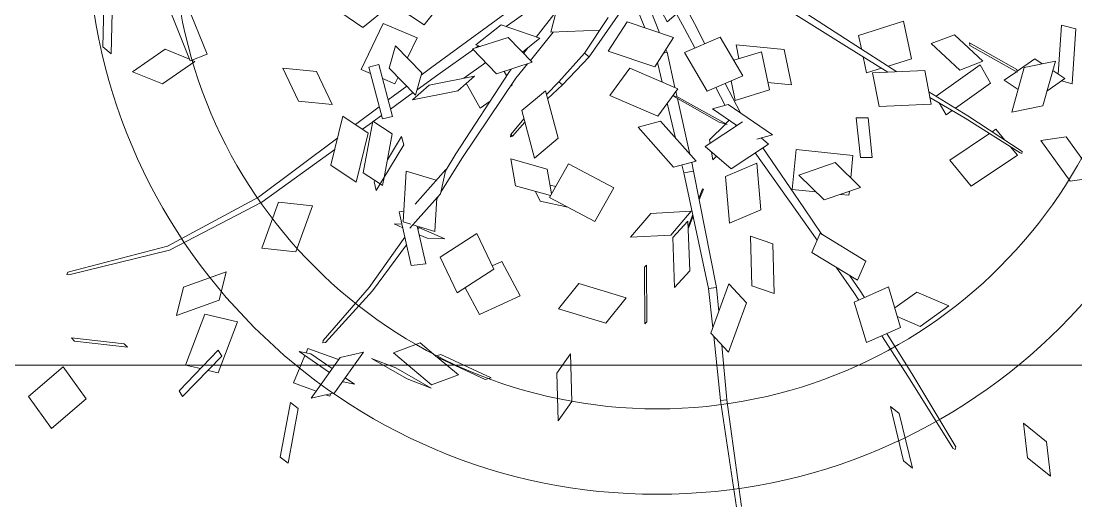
# Model space of a CAD drawing. Header units: centimetres. Extents: x 5488 to 20269, y -31398 to -19684.
# Drawn here: x 17074.12 to 17112.49, y -24026.09 to -24008.63 of the extents above; entities that cross this region are included whole.
import ezdxf

# ---------------------------------------------------------------- set-up
doc = ezdxf.new("R2010")
doc.units = ezdxf.units.CM
for name, color, linetype, lineweight in [('xxx_Auto_FURNISHED-01', 252, 'Continuous', 0), ('xxx_Auto_Merdiven_Merdiven', 163, 'Continuous', 15), ('xxx_Auto_Tefris_Tefris', 32, 'Continuous', 15)]:
    doc.layers.add(name, color=color, linetype=linetype, lineweight=lineweight)
doc.layers.add('xxx_Auto_LANDSCAPE', color=7, linetype='Continuous', lineweight=0, true_color=0x496639)

# ---------------------------------------------------------------- blocks, each defined once
blk = doc.blocks.new('agac0001')
at = {"layer": 'xxx_Auto_LANDSCAPE', "linetype": 'Continuous'}
for points in [[(-15.528, 35.333), (-20.307, 34.089)], [(-14.971, 34.137), (-15.528, 35.333)], [(-28.954, 34.589), (-28.842, 32.309)], [(-24.89, 32.683), (-28.954, 34.589)], [(-20.307, 34.089), (-19.89, 33.193)], [(-19.244, 33.024), (-14.971, 34.137)], [(-19.737, 33.526), (-20.538, 31.763)], [(-18.832, 32.602), (-19.737, 33.526)], [(-28.842, 32.309), (-24.778, 30.4)], [(-24.778, 30.4), (-24.89, 32.683)], [(-18.033, 32.995), (-21.763, 31.16)], [(-18.079, 30.152), (-18.033, 32.995)], [(-21.763, 31.16), (-21.808, 28.317)], [(-18.303, 29.458), (-17.497, 31.239)], [(-17.497, 31.239), (-18.052, 31.803)], [(-21.808, 28.317), (-18.079, 30.152)], [(-18.887, 28.169), (-18.336, 29.387)], [(-18.393, 29.453), (-18.157, 29.463)], [(-15.257, 25.728), (-18.393, 29.453)], [(-18.157, 29.463), (-15.021, 25.738)], [(-25.634, 28.529), (-25.436, 28.576)], [(-25.536, 28.386), (-25.634, 28.529)], [(-25.536, 28.386), (-21.57, 24.105)], [(-25.436, 28.576), (-21.401, 24.394)], [(-19.933, 29.239), (-18.887, 28.169)], [(-27.652, 23.536), (-25.688, 28.1)], [(-25.688, 28.1), (-24.83, 27.623)], [(-24.154, 27.247), (-23.055, 26.636)], [(-23.055, 26.636), (-23.212, 26.269)], [(-20.531, 23.431), (-18.903, 26.937)], [(-18.903, 26.937), (-17.118, 26.308)], [(-17.247, 24.43), (-16.856, 26.608)], [(-16.856, 26.608), (-14.068, 24.539)], [(-54.498, 25.709), (-51.402, 25.933)], [(-52.488, 23.998), (-54.498, 25.709)], [(-51.402, 25.933), (-49.393, 24.222)], [(-23.327, 26.002), (-25.019, 22.072)], [(-17.118, 26.308), (-19.161, 21.913)], [(-15.021, 25.738), (-15.257, 25.728)], [(-49.393, 24.222), (-52.488, 23.998)], [(-21.57, 24.105), (-19.173, 21.36)], [(-21.401, 24.394), (-18.658, 21.355)], [(-14.458, 22.361), (-17.247, 24.43)], [(-14.068, 24.539), (-14.458, 22.361)], [(-25.019, 22.072), (-27.652, 23.536)], [(-20.97, 22.49), (-20.688, 23.095)], [(-19.802, 22.08), (-20.97, 22.49)], [(-19.795, 21.365), (-16.72, 21.338)], [(-19.134, 16.741), (-19.795, 21.365)], [(-16.72, 21.338), (-16.062, 16.717)], [(-15.726, 18.188), (-15.467, 20.361)], [(-15.467, 20.361), (-12.035, 20.295)], [(-12.035, 20.295), (-12.537, 16.105)], [(-39.161, 16.717), (-37.838, 19.594)], [(-37.838, 19.594), (-36.082, 16.998)], [(-16.367, 18.865), (-13.026, 15.34)], [(-16.255, 18.083), (-13.305, 14.863)], [(-50.556, 17.771), (-50.339, 17.885)], [(-50.401, 17.606), (-50.556, 17.771)], [(-50.401, 17.606), (-43.442, 14.863)], [(-50.339, 17.885), (-43.332, 15.278)], [(-36.082, 16.998), (-37.097, 14.792)], [(-15.969, 16.171), (-15.8, 17.585)], [(-37.915, 14.877), (-39.161, 16.717)], [(-16.062, 16.717), (-19.134, 16.741)], [(-14.48, 16.143), (-15.969, 16.171)], [(-12.537, 16.105), (-13.774, 16.129)], [(-43.332, 15.278), (-39.228, 13.671)], [(-19.949, 15.588), (-23.498, 15.299)], [(-23.498, 15.299), (-23.305, 14.25)], [(-19.756, 14.536), (-19.949, 15.588)], [(-13.026, 15.34), (-8.6, 10.659)], [(-43.442, 14.863), (-39.342, 13.188)], [(-38.918, 14.982), (-39.69, 11.722)], [(-35.152, 14.589), (-38.918, 14.982)], [(-35.925, 11.329), (-35.152, 14.589)], [(-23.305, 14.25), (-19.756, 14.536)], [(-13.305, 14.863), (-8.917, 10.085)], [(-51.497, 13.714), (-50.725, 13.049)], [(-46.485, 13.445), (-51.497, 13.714)], [(-45.71, 12.78), (-46.485, 13.445)], [(-26.449, 10.368), (-25.955, 13.774)], [(-25.955, 13.774), (-23.346, 11.943)], [(-24.94, 13.064), (-23, 13.633)], [(-23, 13.633), (-21.553, 8.724)], [(-50.725, 13.049), (-45.71, 12.78)], [(-35.696, 12.289), (-34.926, 11.989)], [(-34.066, 11.967), (-32.528, 13.016)], [(-32.528, 13.016), (-29.318, 9.455)], [(-26.444, 12.62), (-26.108, 12.718)], [(-26.229, 11.889), (-26.444, 12.62)], [(-39.69, 11.722), (-35.925, 11.329)], [(-35.825, 11.75), (-35.076, 11.445)], [(-35.076, 11.445), (-32.562, 10.297)], [(-34.926, 11.989), (-33.539, 11.381)], [(-30.855, 8.407), (-34.066, 11.967)], [(-23.346, 11.943), (-23.839, 8.535)], [(-29.318, 9.455), (-30.855, 8.407)], [(-29.437, 9.586), (-26.816, 8.44)], [(-23.839, 8.535), (-26.449, 10.368)], [(-24.997, 7.711), (-25.607, 9.775)], [(-29.878, 9.074), (-27.018, 7.77)], [(-21.553, 8.724), (-24.997, 7.711)], [(-15.781, 9.374), (-12.561, 9.324)], [(-15.183, 7.344), (-15.781, 9.374)], [(-12.561, 9.324), (-11.336, 5.175)], [(-27.018, 7.77), (-21.177, 5.075)], [(-26.816, 8.44), (-20.858, 5.823)], [(-19.99, 5.428), (-19.868, 6.896)], [(-19.868, 6.896), (-16.47, 3.5)], [(-15.867, 7.356), (-16.227, 4.16)], [(-12.371, 7.303), (-15.867, 7.356)], [(-12.664, 4.71), (-12.371, 7.303)], [(-22.185, 2.701), (-20.622, 6.376)], [(-20.622, 6.376), (-19.957, 5.84)], [(-33.849, 4.422), (-29.452, 5.111)], [(-29.452, 5.111), (-28.408, 3.273)], [(-26.279, 4.615), (-22.104, 5.051)], [(-22.104, 5.051), (-22.767, 2.079)], [(-14.191, 5.263), (-14.93, 1.855)], [(-10.421, 3.902), (-14.191, 5.263)], [(-11.336, 5.175), (-12.609, 5.194)], [(-32.805, 2.584), (-33.849, 4.422)], [(-26.942, 1.645), (-26.279, 4.615)], [(-18.234, 4.45), (-19.795, 0.775)], [(-18.493, 3.838), (-18.36, 3.797)], [(-16.594, 2.031), (-18.465, 3.905)], [(-17.402, 4.429), (-14.556, 3.585)], [(-16.227, 4.16), (-14.437, 4.133)], [(-11.16, 0.494), (-10.421, 3.902)], [(-28.408, 3.273), (-32.805, 2.584)], [(-19.275, 1.266), (-18.138, 2.923)], [(-17.857, 2.408), (-18.219, 3.068)], [(-18.219, 3.068), (-15.016, -0.762)], [(-18.119, 2.949), (-17.871, 3.311)], [(-16.47, 3.5), (-16.594, 2.031)], [(-16.494, 3.216), (-14.754, 2.675)], [(-22.767, 2.079), (-26.942, 1.645)], [(-19.795, 0.775), (-22.185, 2.701)], [(-14.799, -1.25), (-17.857, 2.408)], [(-10.736, 2.453), (-8.791, 1.874)], [(-34.213, 1.826), (-38.263, -0.576)], [(-32.245, 0.601), (-34.213, 1.826)], [(-20.819, 1.602), (-21.077, 1.228)], [(-21.077, 1.228), (-20.376, 1.243)], [(-19.59, 1.259), (-19.275, 1.266)], [(-14.93, 1.855), (-11.16, 0.494)], [(-10.943, 1.488), (-9.041, 0.895)], [(-8.791, 1.874), (-2.459, -0.147)], [(-8.188, -0.507), (-7.132, 1.321)], [(-36.294, -1.799), (-32.245, 0.601)], [(-9.041, 0.895), (-7.647, 0.43)], [(-38.263, -0.576), (-36.294, -1.799)], [(-34.538, -0.757), (-32.364, -0.557)], [(-32.364, -0.557), (-32.323, -1.26)], [(-32.364, -0.557), (-21.749, -0.643)], [(-23.51, -0.083), (-24.385, -0.621)], [(-24.242, -0.624), (-23.47, -0.147)], [(-23.47, -0.147), (-23.51, -0.083)], [(-21.749, -0.643), (-21.754, -1.536)], [(-21.749, -0.643), (-20.955, -0.671)], [(-21.074, -2.34), (-20.924, -0.271)], [(-20.924, -0.271), (-16.825, -2.728)], [(-20.214, -0.697), (-15.111, -0.876)], [(-16.336, -2.89), (-14.263, -0.678)], [(-15.016, -0.762), (-14.766, -1.217)], [(-14.949, -0.881), (-14.468, -0.898)], [(-14.263, -0.678), (-11.653, -4.566)], [(-14.106, -0.912), (-10.852, -1.026)], [(-9.68, -0.207), (-11.954, -2.347)], [(-7.521, -4.034), (-9.68, -0.207)], [(-3.519, -1.987), (-8.188, -0.507)], [(-52.062, -1.98), (-42.443, -1.486)], [(-42.443, -1.486), (-37.526, -1.034)], [(-42.443, -1.486), (-42.386, -2.051)], [(-42.386, -2.051), (-36.618, -1.598)], [(-35.853, -1.539), (-32.323, -1.26)], [(-32.323, -1.26), (-21.754, -1.536)], [(-27.014, -3.703), (-25.255, -1.536)], [(-25.705, -1.434), (-26.754, -2.077)], [(-26.563, -2.049), (-25.567, -1.436)], [(-25.255, -1.536), (-24.788, -5.116)], [(-21.754, -1.536), (-21.02, -1.572)], [(-18.558, -1.689), (-15.355, -1.844)], [(-10.852, -1.026), (-10.881, -1.336)], [(-10.852, -1.026), (-10.602, -1.074)], [(-9.022, -1.374), (-3.965, -2.337)], [(-52.026, -2.409), (-42.386, -2.051)], [(-31.682, -4.234), (-30.481, -2.628)], [(-30.481, -2.628), (-26.063, -1.975)], [(-26.063, -1.975), (-27.264, -3.581)], [(-16.975, -4.794), (-21.074, -2.34)], [(-16.825, -2.728), (-16.975, -4.794)], [(-13.419, -1.937), (-11.61, -2.023)], [(-11.954, -2.347), (-9.794, -6.174)], [(-8.341, -2.58), (-5.063, -3.243)], [(-27.264, -3.581), (-31.682, -4.234)], [(-26.546, -7.282), (-27.014, -3.703)], [(-13.727, -6.78), (-16.336, -2.89)], [(-11.653, -4.566), (-13.727, -6.78)], [(-9.995, -7.943), (-6.536, -4.458)], [(-9.794, -6.174), (-7.521, -4.034)], [(-24.788, -5.116), (-26.546, -7.282)], [(-9.585, -8.314), (-6.837, -5.643)], [(-29.414, -6.565), (-34.385, -7.468)], [(-34.244, -7.237), (-29.273, -6.336)], [(-29.273, -6.336), (-29.414, -6.565)], [(-7.189, -10.927), (-7.797, -6.575)], [(-34.385, -7.468), (-34.244, -7.237)], [(-21.916, -7.945), (-24.552, -10.169)], [(-19.058, -11.529), (-21.916, -7.945)], [(-12.013, -10.762), (-9.995, -7.943)], [(-11.691, -11.039), (-9.585, -8.314)], [(-9.995, -7.943), (-9.585, -8.314)], [(-31.804, -8.66), (-33.68, -10.872)], [(-29.766, -12.607), (-31.804, -8.66)], [(-24.552, -10.169), (-21.694, -13.755)], [(-7.371, -12.28), (-5.459, -10.111)], [(-4.794, -9.799), (-7.189, -10.927)], [(-33.68, -10.872), (-31.642, -14.816)], [(-13, -12.304), (-12.013, -10.762)], [(-12.585, -12.335), (-11.691, -11.039)], [(-12.013, -10.762), (-11.691, -11.039)], [(-9.318, -13.186), (-7.22, -10.722)], [(-21.694, -13.755), (-19.058, -11.529)], [(-17.983, -14.444), (-16.625, -12.037)], [(-16.625, -12.037), (-12.237, -12.361)], [(-7.535, -11.997), (-8.46, -13.751)], [(-5.709, -15.164), (-7.535, -11.997)], [(-31.642, -14.816), (-29.766, -12.607)], [(-21.889, -14.637), (-22.848, -12.306)], [(-20.834, -13.031), (-20.638, -13.51)], [(-12.237, -12.361), (-13.598, -14.768)], [(-9.947, -16.377), (-9.523, -13.052)], [(-9.523, -13.052), (-6.932, -14.754)], [(-8.591, -13.665), (-8.155, -13.169)], [(-8.295, -21.952), (-3.97, -12.917)], [(-5.943, -14.761), (-4.892, -12.469)], [(-20.123, -16.561), (-21.553, -13.639)], [(-21.418, -13.522), (-19.163, -13.486)], [(-19.163, -13.486), (-17.678, -16.522)], [(-10.655, -14.759), (-9.577, -13.493)], [(-40.022, -15.152), (-35.801, -14.501)], [(-35.801, -14.501), (-37.295, -16.029)], [(-20.936, -14.902), (-21.889, -14.637)], [(-13.598, -14.768), (-17.983, -14.444)], [(-16.825, -20.839), (-10.655, -14.759)], [(-15.693, -15.998), (-14.682, -14.687)], [(-15.533, -16.139), (-14.358, -14.711)], [(-10.023, -15.29), (-9.773, -15.007)], [(-6.932, -14.754), (-7.359, -18.079)], [(-41.513, -16.677), (-40.022, -15.152)], [(-37.295, -16.029), (-41.513, -16.677)], [(-16.31, -21.284), (-10.023, -15.29)], [(-15.726, -16.201), (-15.693, -15.998)], [(-15.693, -15.998), (-15.533, -16.139)], [(-11.208, -15.202), (-11.293, -15.388)], [(-11.131, -15.228), (-11.208, -15.202)], [(-9.856, -15.664), (-10.266, -15.524)], [(-7.063, -17.728), (-5.709, -15.164)], [(-17.678, -16.522), (-20.123, -16.561)], [(-15.726, -16.201), (-15.619, -16.065)], [(-15.533, -16.139), (-15.726, -16.201)], [(-7.359, -18.079), (-9.947, -16.377)], [(-12.235, -17.4), (-12.695, -18.381)], [(-9.787, -19.32), (-8.772, -17.149)], [(-7.318, -17.764), (-7.197, -17.5)], [(-7.268, -17.376), (-7.063, -17.728)], [(-29.885, -17.976), (-30.846, -21.866)], [(-26.556, -19.02), (-29.885, -17.976)], [(-12.695, -18.381), (-10.276, -19.208)], [(-9.775, -18.367), (-10.791, -20.078)], [(-9.825, -22.497), (-9.775, -18.367)], [(-9.06, -21.573), (-7.437, -18.026)], [(-26.778, -19.921), (-26.556, -19.02)], [(-2.256, -19.44), (-4.453, -21.944)], [(-27.09, -19.838), (-28.575, -23.455)], [(-23.665, -20.758), (-27.09, -19.838)], [(-25.15, -24.375), (-23.665, -20.758)], [(-10.791, -20.078), (-10.841, -24.209)], [(-19.442, -23.224), (-16.825, -20.839)], [(-17.695, -22.502), (-16.31, -21.284)], [(-10.037, -23.634), (-9.06, -21.573)], [(-36.654, -22.414), (-36.611, -21.882)], [(-33.787, -26.444), (-36.654, -22.414)], [(-36.611, -21.882), (-33.744, -25.913)], [(-30.846, -21.866), (-28.255, -22.676)], [(-17.542, -22.438), (-20.061, -25.703)], [(-19.573, -23.279), (-17.542, -22.438)], [(-10.841, -24.209), (-9.825, -22.497)], [(-8.829, -23.031), (-8.295, -21.952)], [(-4.453, -21.944), (-1.129, -25.343)], [(-28.575, -23.455), (-25.15, -24.375)], [(-22.094, -26.544), (-19.573, -23.279)], [(-19.954, -23.694), (-19.745, -23.503)], [(-17.02, -25.927), (-18.315, -23.439)], [(-8.619, -22.929), (-10.485, -23.856)], [(-5.829, -24.8), (-8.619, -22.929)], [(-5.471, -22.788), (-7.073, -23.965)], [(-3.66, -25.531), (-5.471, -22.788)], [(-23.272, -25.2), (-23.625, -23.641)], [(-23.625, -23.641), (-22.206, -25.746)], [(-19.878, -23.675), (-22.814, -24.416)], [(-22.814, -24.416), (-21.863, -26.244)], [(-11.298, -26.289), (-10.226, -24.03)], [(-10.485, -23.856), (-7.695, -25.729)], [(-10.464, -26.349), (-9.546, -24.487)], [(-36.244, -27.231), (-35.813, -24.709)], [(-35.813, -24.709), (-33.896, -26.287)], [(-22.836, -25.846), (-23.272, -25.2)], [(-8.624, -25.105), (-9.141, -25.486)], [(-9.141, -25.486), (-8.481, -26.489)], [(-7.695, -25.729), (-5.829, -24.8)], [(-3.669, -27.397), (-2.213, -24.721)], [(-33.744, -25.913), (-33.787, -26.444)], [(-33.782, -26.382), (-32.374, -27.543)], [(-25.5, -25.751), (-25.419, -27.049)], [(-22.054, -25.874), (-25.5, -25.751)], [(-22.335, -25.865), (-22.149, -25.693)], [(-21.775, -26.413), (-21.446, -27.045)], [(-21.446, -27.045), (-17.02, -25.927)], [(-18.222, -28.882), (-14.671, -25.717)], [(-13.886, -25.777), (-15.71, -27.402)], [(-14.671, -25.717), (-13.886, -25.777)], [(-11.975, -26.239), (-12.032, -27.166)], [(-7.187, -26.582), (-11.975, -26.239)], [(-7.332, -28.229), (-3.66, -25.531)], [(-36.535, -27.316), (-35.319, -29.29)], [(-34.159, -30.102), (-36.535, -27.316)], [(-32.805, -30.064), (-36.244, -27.231)], [(-26.994, -30.87), (-23.505, -27.119)], [(-26.663, -31.125), (-22.821, -27.142)], [(-25.419, -27.049), (-20.49, -27.228)], [(-21.468, -27.874), (-21.94, -27.176)], [(-21.625, -27.188), (-21.468, -27.874)], [(-20.49, -27.228), (-20.517, -26.811)], [(-13.515, -26.556), (-17.211, -27.981)], [(-12.077, -28.058), (-13.515, -26.556)], [(-12.118, -28.017), (-11.725, -27.188)], [(-12.085, -29.638), (-10.905, -27.245)], [(-12.032, -27.166), (-7.244, -27.507)], [(-7.244, -27.507), (-7.187, -26.582)], [(-32.374, -27.543), (-32.805, -30.064)], [(-17.211, -27.981), (-17.893, -28.246)], [(-17.893, -28.246), (-17.716, -28.432)], [(-16.456, -29.747), (-12.077, -28.058)], [(-12.623, -29.085), (-12.149, -28.084)], [(-7.838, -27.464), (-7.332, -28.229)], [(-0.931, -30.117), (-3.669, -27.397)], [(-17.435, -28.942), (-18.222, -28.882)], [(-17.716, -28.432), (-16.456, -29.747)], [(-17.323, -28.839), (-17.435, -28.942)], [(-17.166, -30.522), (-13.05, -28.649)], [(-13.05, -28.649), (-11.15, -30.593)], [(-35.319, -29.29), (-32.946, -32.078)], [(-32.946, -32.078), (-34.159, -30.102)], [(-30.77, -35.853), (-26.994, -30.87)], [(-30.55, -36.023), (-26.663, -31.125)], [(-15.269, -32.467), (-17.166, -30.522)], [(-11.15, -30.593), (-15.269, -32.467)], [(-17.368, -39.142), (-13.936, -31.859)], [(-16.863, -39.366), (-12.959, -31.416)], [(-9.949, -31.339), (-6.787, -32.178)], [(-9.079, -34.247), (-9.949, -31.339)], [(-35.341, -35.896), (-32.242, -32.674)], [(-32.242, -32.674), (-32.331, -34.819)], [(-6.787, -32.178), (-5.917, -35.083)], [(-34.194, -34.702), (-34.924, -33.985)], [(-34.924, -33.985), (-34.528, -34.967)], [(-32.331, -34.819), (-35.429, -38.041)], [(-18.52, -34.762), (-22.304, -36.976)], [(-17.645, -37.688), (-18.52, -34.762)], [(-5.917, -35.083), (-9.079, -34.247)], [(-34.528, -34.967), (-34.488, -35.007)], [(-31.516, -37.336), (-33.179, -35.701)], [(-32.493, -34.988), (-30.998, -37.512)], [(-30.767, -36.099), (-30.77, -35.853)], [(-35.555, -36.373), (-35.355, -36.242)], [(-35.372, -36.68), (-35.555, -36.373)], [(-35.429, -38.041), (-35.341, -35.896)], [(-33.472, -36.006), (-31.12, -38.318)], [(-30.55, -36.023), (-30.767, -36.099)], [(-33.792, -39.35), (-34.895, -37.486)], [(-31.12, -38.318), (-31.516, -37.336)], [(-30.998, -37.512), (-31.351, -37.746)], [(-22.304, -36.976), (-21.43, -39.902)], [(-21.43, -39.902), (-17.645, -37.688)], [(-31.563, -37.884), (-33.792, -39.35)], [(-36.13, -39.35), (-40.763, -41.135)], [(-35.472, -39.945), (-36.13, -39.35)], [(-20.083, -48.07), (-17.368, -39.142)], [(-19.687, -48.18), (-16.863, -39.366)], [(-40.105, -41.73), (-35.472, -39.945)], [(-40.763, -41.135), (-40.105, -41.73)], [(-3.753, -43.118), (-3.455, -41.526)], [(-3.455, -41.526), (1.288, -42.472)], [(-31.666, -45.794), (-27.495, -43.258)], [(-27.495, -43.258), (-26.289, -46.008)], [(-5.328, -45.949), (-3.886, -42.717)], [(-3.886, -42.717), (-3.724, -42.967)], [(0.99, -44.064), (-3.753, -43.118)], [(-3.61, -43.146), (-2.325, -45.139)], [(-22.907, -43.442), (-25.302, -44.531)], [(-23.555, -47.446), (-22.907, -43.442)], [(-33.181, -49.326), (-30.264, -45.21)], [(-30.264, -45.21), (-29.69, -45.429)], [(-25.302, -44.531), (-25.951, -48.535)], [(-2.325, -45.139), (-3.767, -48.368)], [(-29.69, -45.429), (-32.607, -49.543)], [(-31.289, -46.654), (-31.666, -45.794)], [(-26.289, -46.008), (-30.46, -48.544)], [(-3.767, -48.368), (-5.328, -45.949)], [(-30.46, -48.544), (-31.01, -47.291)], [(-25.951, -48.535), (-23.555, -47.446)], [(-20.593, -57.331), (-20.083, -48.07)], [(-20.324, -57.384), (-19.687, -48.18)], [(3.037, -48.926), (-1.829, -49.96)], [(-32.607, -49.543), (-33.181, -49.326)], [(-1.829, -49.96), (-1.069, -50.587)], [(-1.069, -50.587), (3.795, -49.552)], [(-27.564, -53.587), (-27.914, -53.368)], [(-27.914, -53.368), (-26.511, -57.925)], [(-26.163, -58.142), (-27.564, -53.587)], [(-20.521, -57.486), (-20.593, -57.331)], [(-20.324, -57.384), (-20.521, -57.486)], [(-31.771, -57.853), (-33.808, -61.39)], [(-28.594, -59.352), (-31.771, -57.853)], [(-26.511, -57.925), (-26.163, -58.142)], [(-30.631, -62.889), (-28.594, -59.352)], [(-33.808, -61.39), (-30.631, -62.889)]]:
    blk.add_lwpolyline(points, dxfattribs=at)
blk = doc.blocks.new('A$C7365360F')
at = {"layer": 'xxx_Auto_FURNISHED-01'}
for radius in [17.28, 14.688]:
    blk.add_circle((0.264, 0.108), radius, dxfattribs=at)
at = {"layer": 'xxx_Auto_LANDSCAPE', "xscale": 0.338688, "yscale": 0.338688, "zscale": 0.2074463999999999}
blk.add_blockref('agac0001', (0.079, 0.033), dxfattribs=at)

msp = doc.modelspace()

# ---------------------------------------------------------------- linework, layer by layer
at = {"layer": 'xxx_Auto_Merdiven_Merdiven'}
msp.add_lwpolyline([(17131.681, -24180.682), (17131.677, -24021.146), (16829.257, -24021.146), (16829.26, -23931.099), (16659.26, -23931.099), (16659.26, -24021.099), (16364.622, -24021.099)], dxfattribs=at)

# ---------------------------------------------------------------- block references
at = {"layer": 'xxx_Auto_Tefris_Tefris', "xscale": -1.2, "yscale": 1.2, "rotation": 280.6128426569576}
msp.add_blockref('A$C7365360F', (17097.191, -24005.445), dxfattribs=at)

doc.saveas('drawing.dxf')
